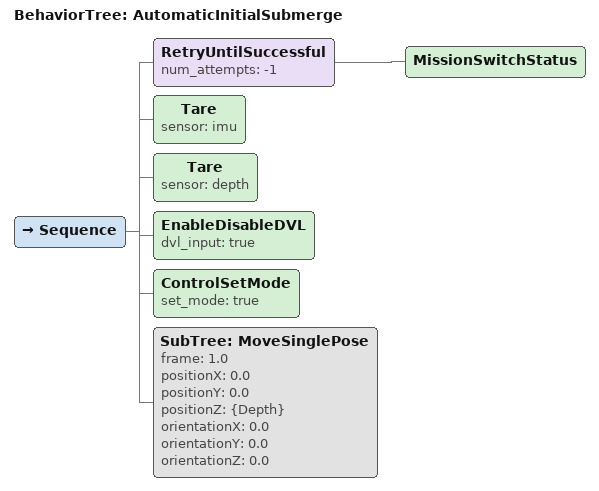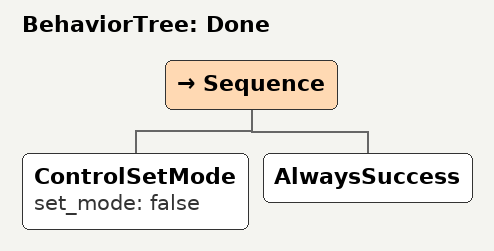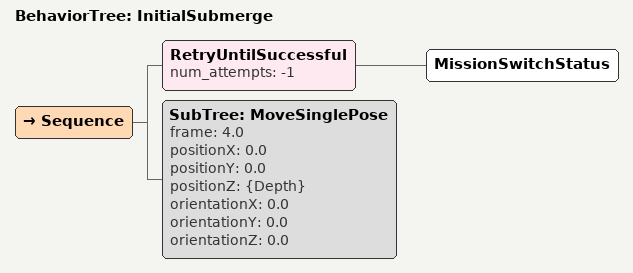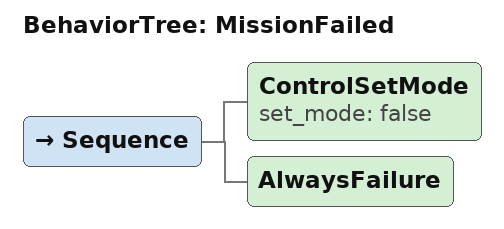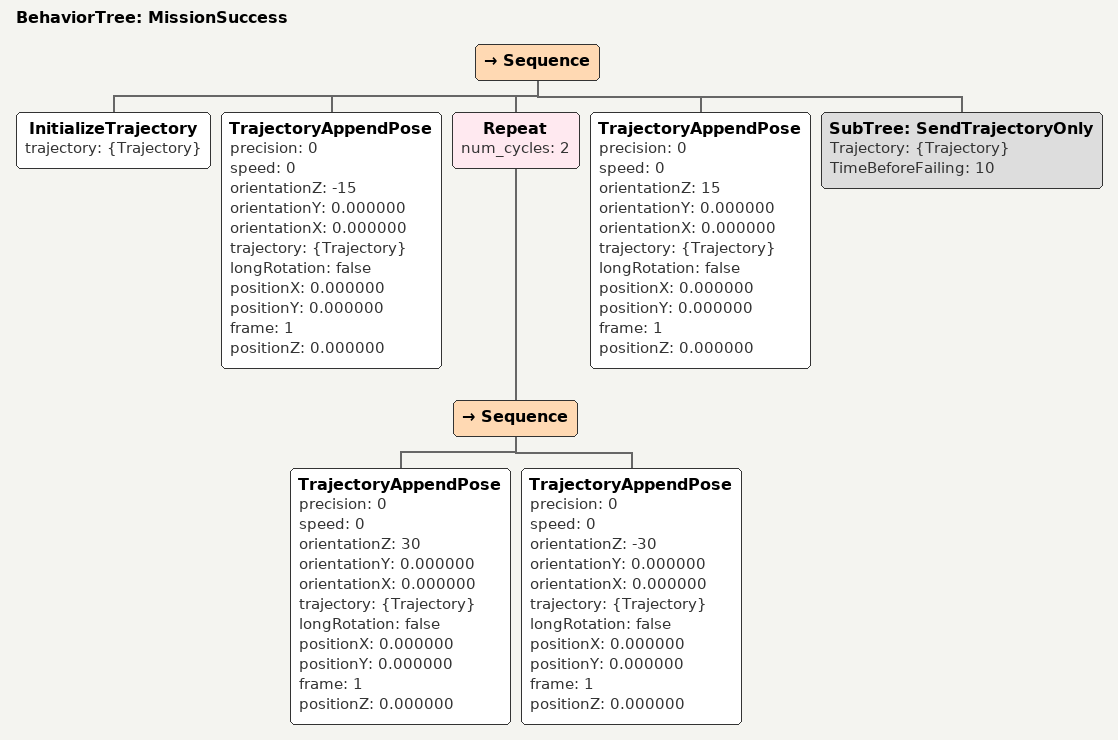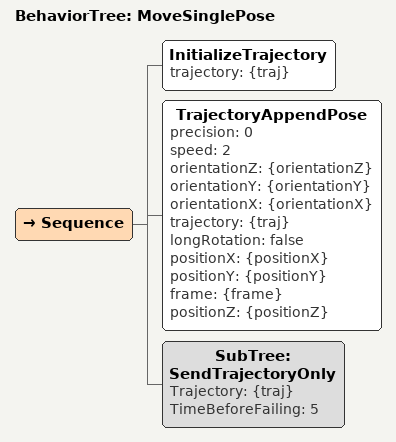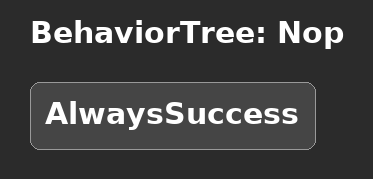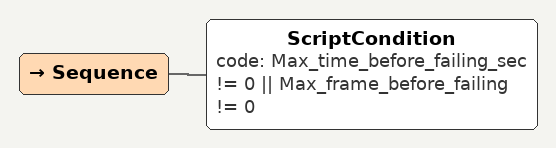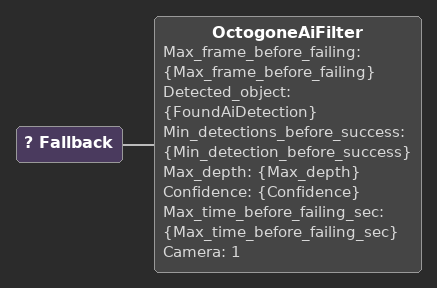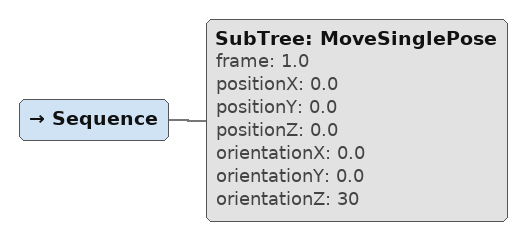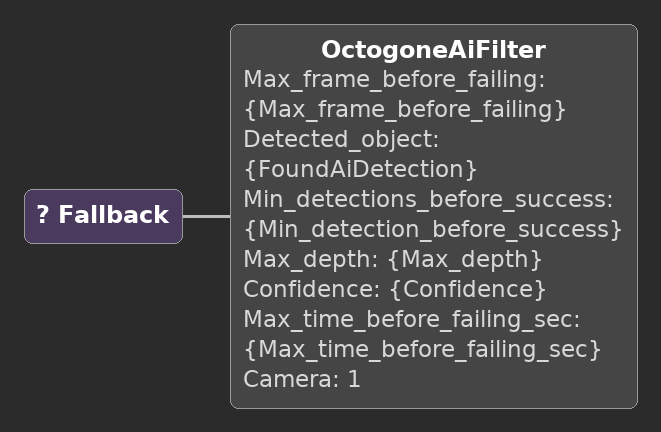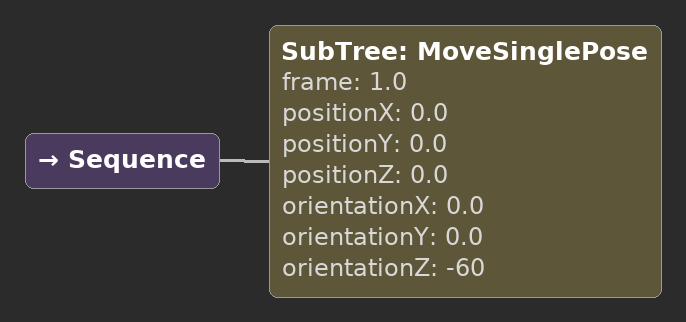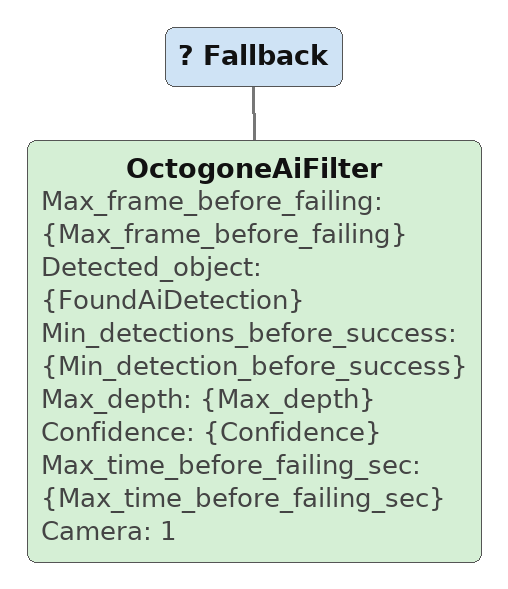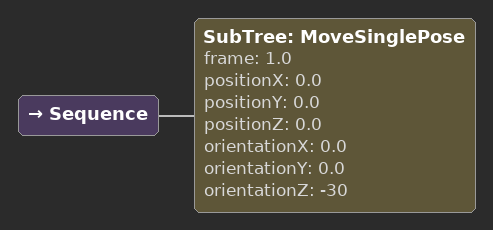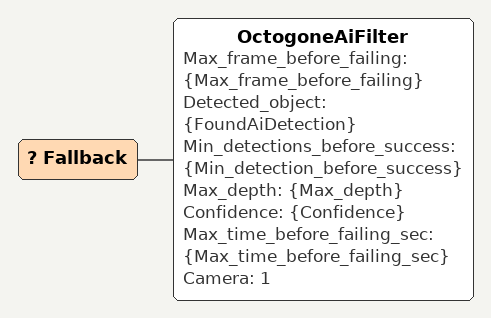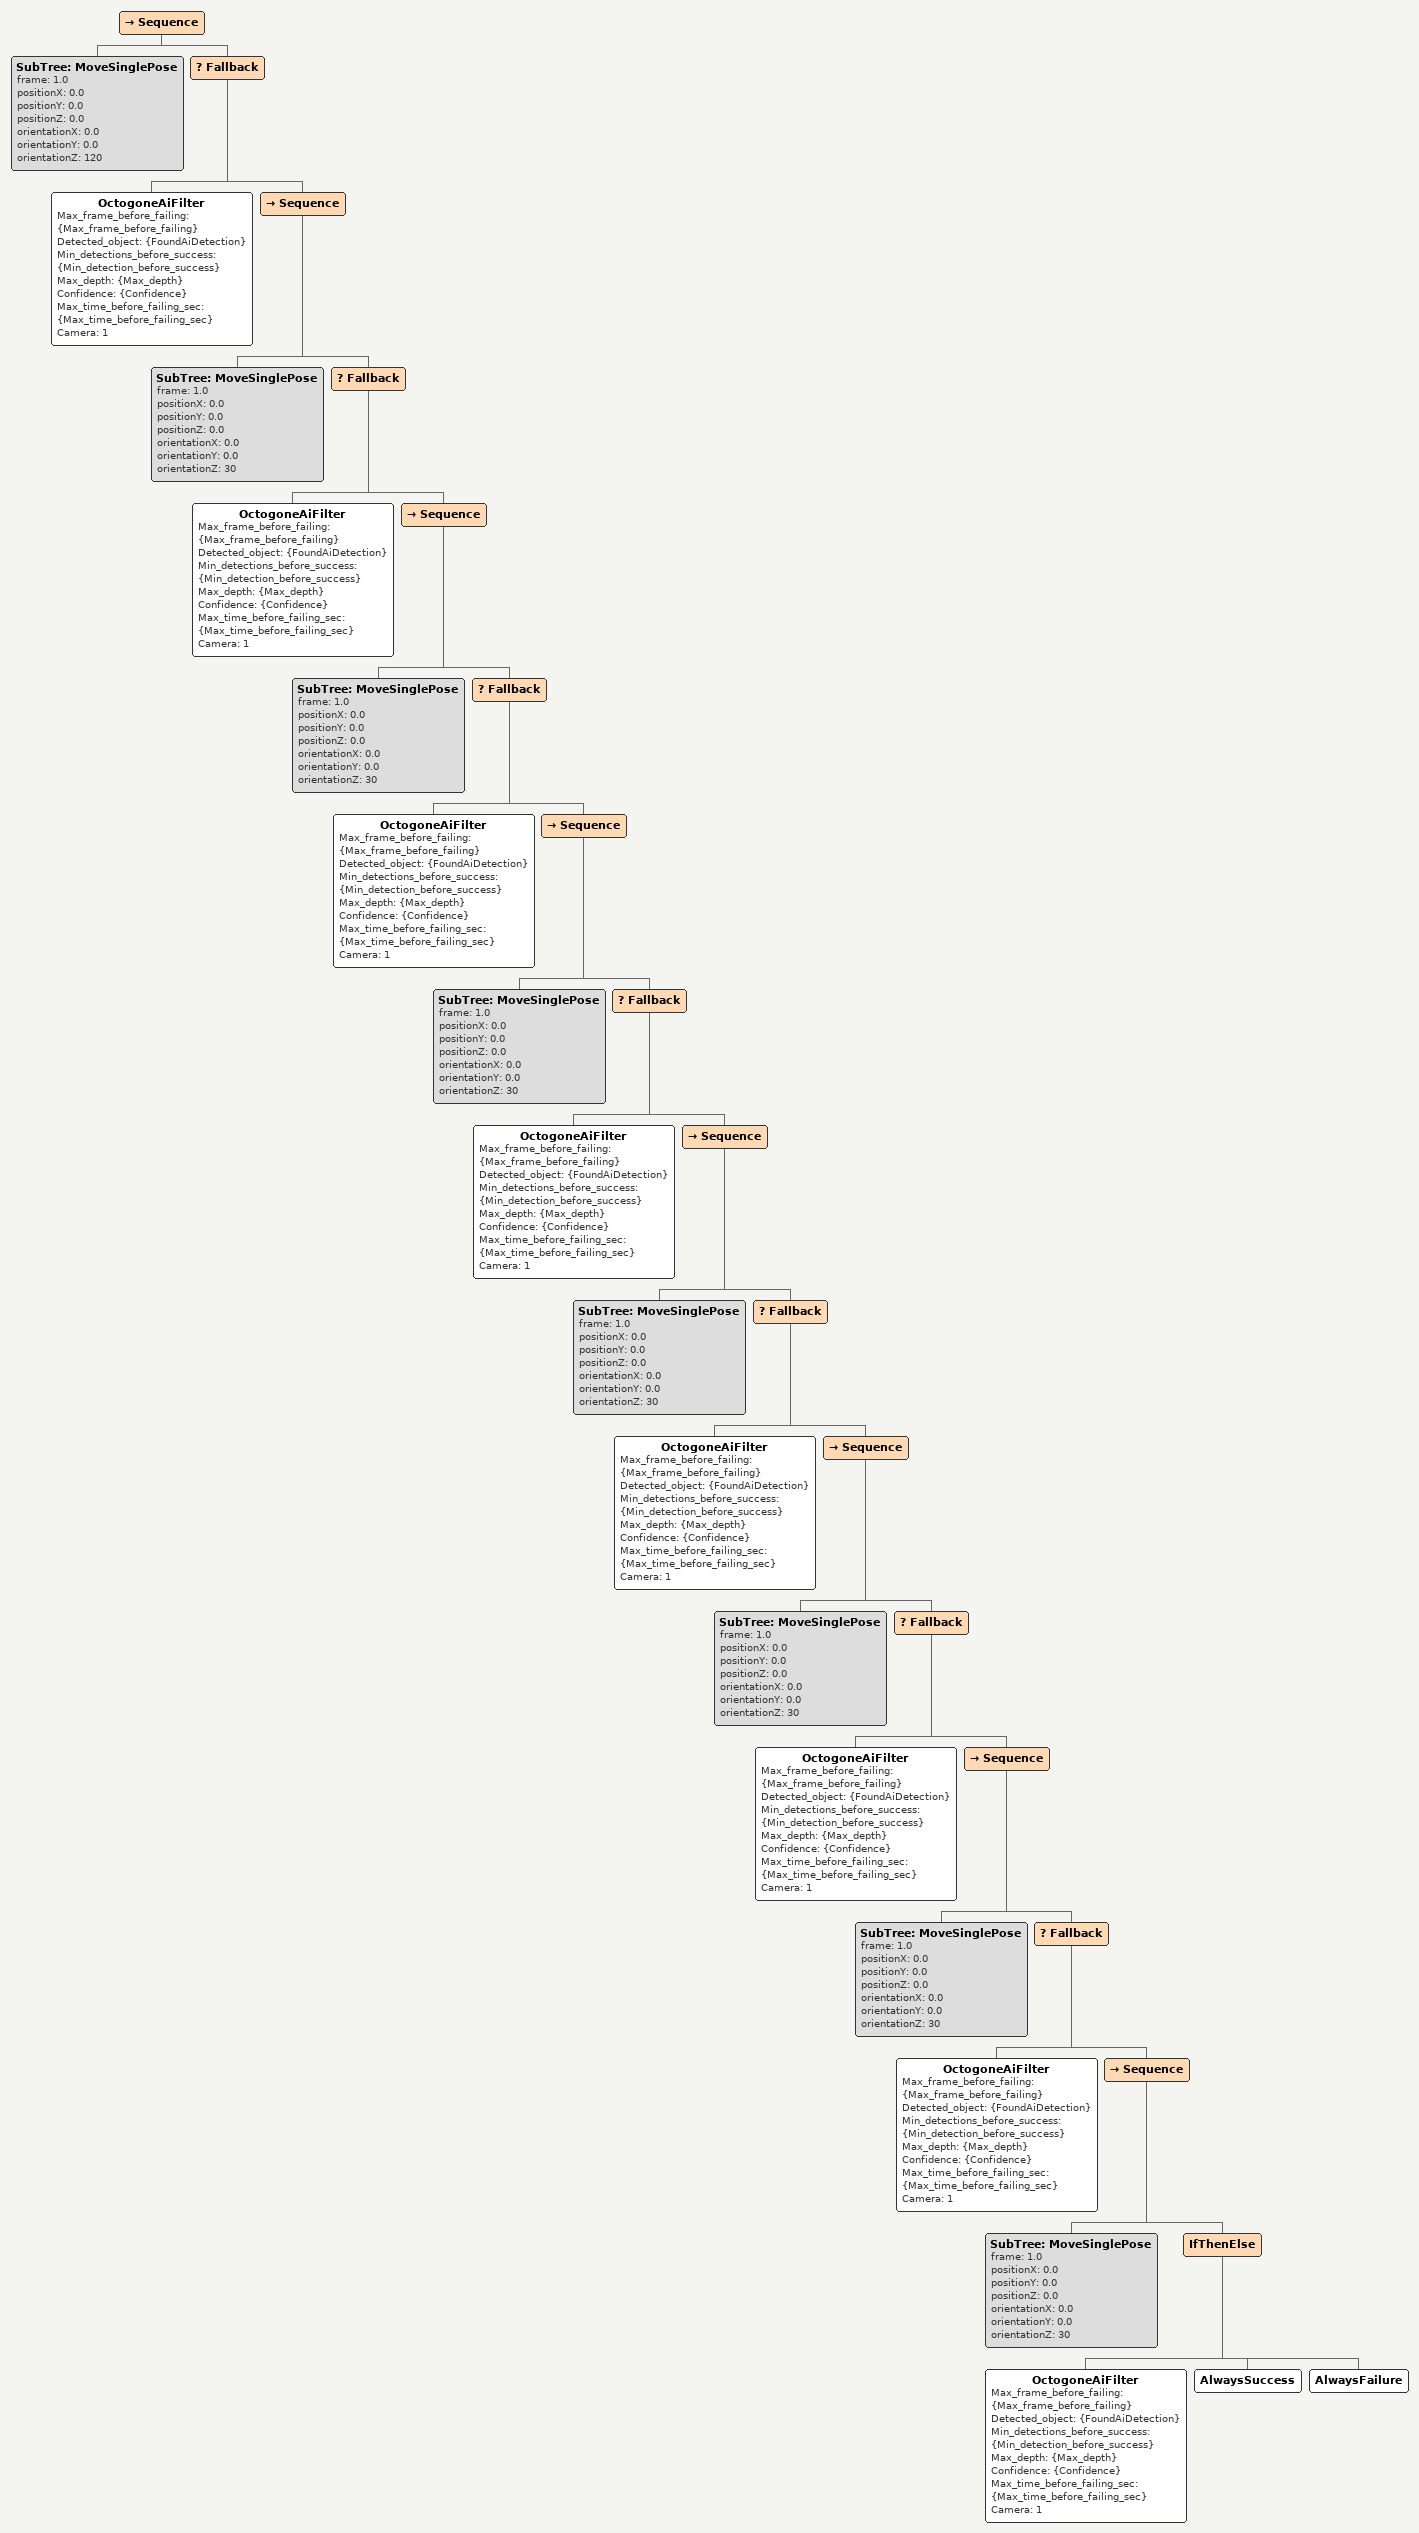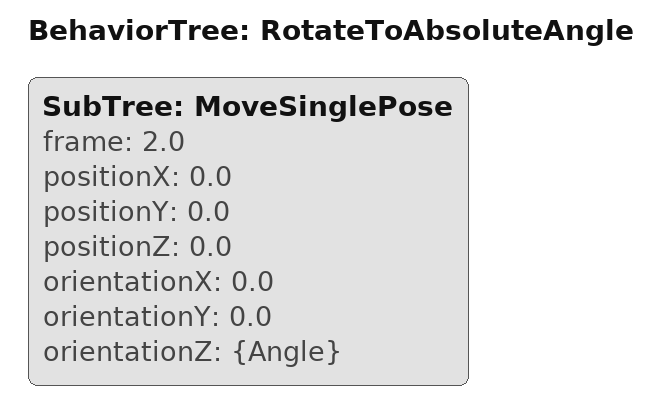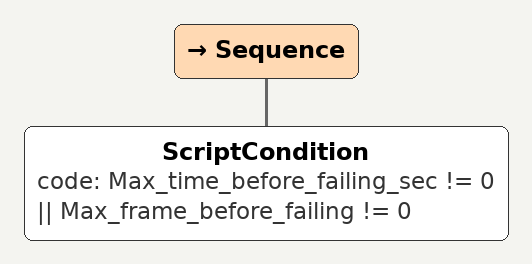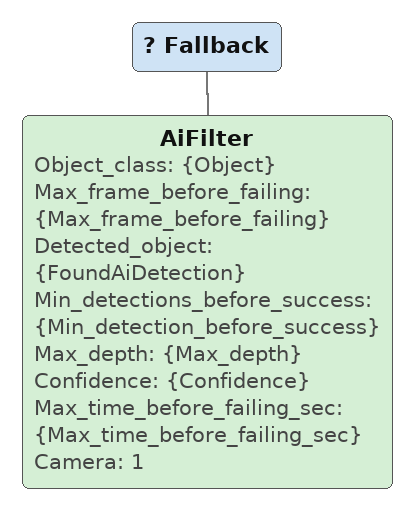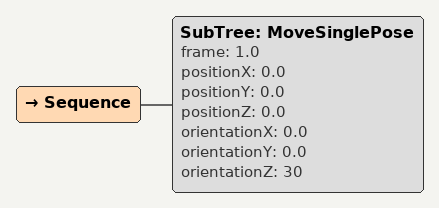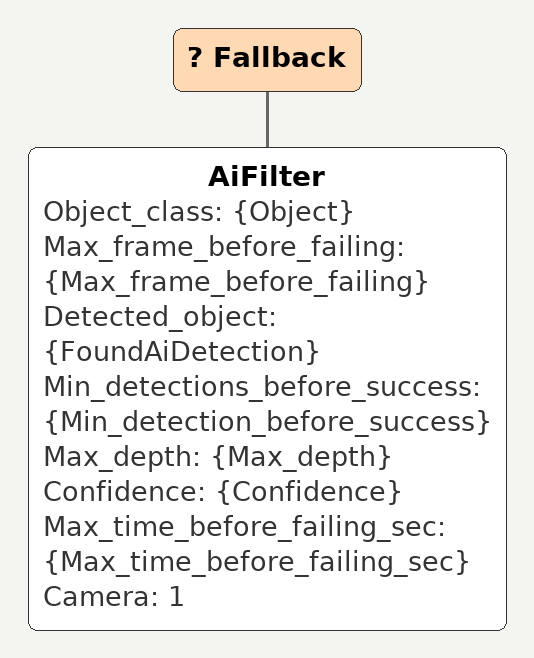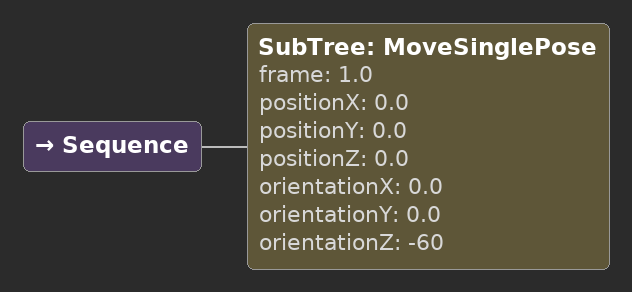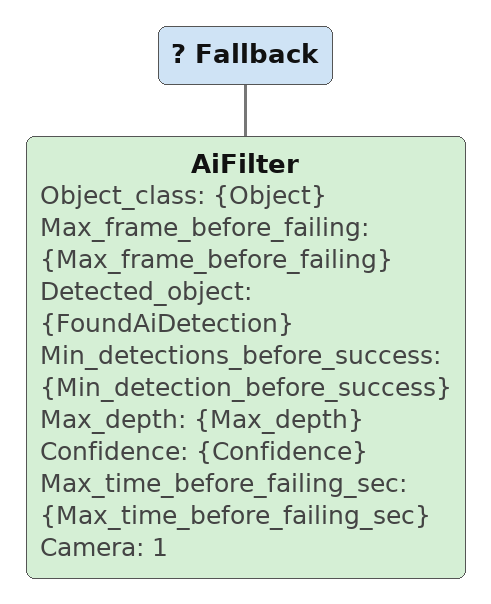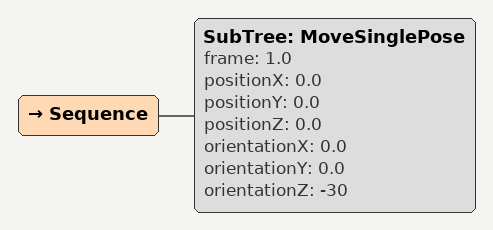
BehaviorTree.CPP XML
<BehaviorTree ID="AutomaticInitialSubmerge">
  <Sequence>
    <RetryUntilSuccessful num_attempts="-1">
      <MissionSwitchStatus/>
    </RetryUntilSuccessful>
    <Tare sensor="imu"/>
    <Tare sensor="depth"/>
    <EnableDisableDVL dvl_input="true"/>
    <ControlSetMode set_mode="true"/>
    <SubTree ID="MoveSinglePose" frame="1.0" positionX="0.0" positionY="0.0" positionZ="{Depth}" orientationX="0.0" orientationY="0.0" orientationZ="0.0"/>
  </Sequence>
</BehaviorTree>

<BehaviorTree ID="Done">
  <Sequence>
    <ControlSetMode set_mode="false"/>
    <AlwaysSuccess/>
  </Sequence>
</BehaviorTree>

<BehaviorTree ID="InitialSubmerge">
  <Sequence>
    <RetryUntilSuccessful num_attempts="-1">
      <MissionSwitchStatus/>
    </RetryUntilSuccessful>
    <SubTree ID="MoveSinglePose" frame="4.0" positionX="0.0" positionY="0.0" positionZ="{Depth}" orientationX="0.0" orientationY="0.0" orientationZ="0.0"/>
  </Sequence>
</BehaviorTree>

<BehaviorTree ID="MissionFailed">
  <Sequence>
    <ControlSetMode set_mode="false"/>
    <AlwaysFailure/>
  </Sequence>
</BehaviorTree>

<BehaviorTree ID="MissionSuccess">
  <Sequence>
    <InitializeTrajectory trajectory="{Trajectory}"/>
    <TrajectoryAppendPose precision="0" speed="0" orientationZ="-15" orientationY="0.000000" orientationX="0.000000" trajectory="{Trajectory}" longRotation="false" positionX="0.000000" positionY="0.000000" frame="1" positionZ="0.000000"/>
    <Repeat num_cycles="2">
      <Sequence>
        <TrajectoryAppendPose precision="0" speed="0" orientationZ="30" orientationY="0.000000" orientationX="0.000000" trajectory="{Trajectory}" longRotation="false" positionX="0.000000" positionY="0.000000" frame="1" positionZ="0.000000"/>
        <TrajectoryAppendPose precision="0" speed="0" orientationZ="-30" orientationY="0.000000" orientationX="0.000000" trajectory="{Trajectory}" longRotation="false" positionX="0.000000" positionY="0.000000" frame="1" positionZ="0.000000"/>
      </Sequence>
    </Repeat>
    <TrajectoryAppendPose precision="0" speed="0" orientationZ="15" orientationY="0.000000" orientationX="0.000000" trajectory="{Trajectory}" longRotation="false" positionX="0.000000" positionY="0.000000" frame="1" positionZ="0.000000"/>
    <SubTree ID="SendTrajectoryOnly" Trajectory="{Trajectory}" TimeBeforeFailing="10"/>
  </Sequence>
</BehaviorTree>

<BehaviorTree ID="MoveSinglePose">
  <Sequence>
    <InitializeTrajectory trajectory="{traj}"/>
    <TrajectoryAppendPose precision="0" speed="2" orientationZ="{orientationZ}" orientationY="{orientationY}" orientationX="{orientationX}" trajectory="{traj}" longRotation="false" positionX="{positionX}" positionY="{positionY}" frame="{frame}" positionZ="{positionZ}"/>
    <SubTree ID="SendTrajectoryOnly" Trajectory="{traj}" TimeBeforeFailing="5"/>
  </Sequence>
</BehaviorTree>

<BehaviorTree ID="Nop">
  <AlwaysSuccess/>
</BehaviorTree>

<Sequence>
  <ScriptCondition code="Max_time_before_failing_sec != 0 || Max_frame_before_failing != 0"/>
</Sequence>

<Fallback>
  <OctogoneAiFilter Max_frame_before_failing="{Max_frame_before_failing}" Detected_object="{FoundAiDetection}" Min_detections_before_success="{Min_detection_before_success}" Max_depth="{Max_depth}" Confidence="{Confidence}" Max_time_before_failing_sec="{Max_time_before_failing_sec}" Camera="1"/>
</Fallback>

<Sequence>
  <SubTree ID="MoveSinglePose" frame="1.0" positionX="0.0" positionY="0.0" positionZ="0.0" orientationX="0.0" orientationY="0.0" orientationZ="30"/>
</Sequence>

<Fallback>
  <OctogoneAiFilter Max_frame_before_failing="{Max_frame_before_failing}" Detected_object="{FoundAiDetection}" Min_detections_before_success="{Min_detection_before_success}" Max_depth="{Max_depth}" Confidence="{Confidence}" Max_time_before_failing_sec="{Max_time_before_failing_sec}" Camera="1"/>
</Fallback>

<Sequence>
  <SubTree ID="MoveSinglePose" frame="1.0" positionX="0.0" positionY="0.0" positionZ="0.0" orientationX="0.0" orientationY="0.0" orientationZ="-60"/>
</Sequence>

<Fallback>
  <OctogoneAiFilter Max_frame_before_failing="{Max_frame_before_failing}" Detected_object="{FoundAiDetection}" Min_detections_before_success="{Min_detection_before_success}" Max_depth="{Max_depth}" Confidence="{Confidence}" Max_time_before_failing_sec="{Max_time_before_failing_sec}" Camera="1"/>
</Fallback>

<Sequence>
  <SubTree ID="MoveSinglePose" frame="1.0" positionX="0.0" positionY="0.0" positionZ="0.0" orientationX="0.0" orientationY="0.0" orientationZ="-30"/>
</Sequence>

<Fallback>
  <OctogoneAiFilter Max_frame_before_failing="{Max_frame_before_failing}" Detected_object="{FoundAiDetection}" Min_detections_before_success="{Min_detection_before_success}" Max_depth="{Max_depth}" Confidence="{Confidence}" Max_time_before_failing_sec="{Max_time_before_failing_sec}" Camera="1"/>
</Fallback>

<Sequence>
  <SubTree ID="MoveSinglePose" frame="1.0" positionX="0.0" positionY="0.0" positionZ="0.0" orientationX="0.0" orientationY="0.0" orientationZ="120"/>
  <Fallback>
    <OctogoneAiFilter Max_frame_before_failing="{Max_frame_before_failing}" Detected_object="{FoundAiDetection}" Min_detections_before_success="{Min_detection_before_success}" Max_depth="{Max_depth}" Confidence="{Confidence}" Max_time_before_failing_sec="{Max_time_before_failing_sec}" Camera="1"/>
    <Sequence>
      <SubTree ID="MoveSinglePose" frame="1.0" positionX="0.0" positionY="0.0" positionZ="0.0" orientationX="0.0" orientationY="0.0" orientationZ="30"/>
      <Fallback>
        <OctogoneAiFilter Max_frame_before_failing="{Max_frame_before_failing}" Detected_object="{FoundAiDetection}" Min_detections_before_success="{Min_detection_before_success}" Max_depth="{Max_depth}" Confidence="{Confidence}" Max_time_before_failing_sec="{Max_time_before_failing_sec}" Camera="1"/>
        <Sequence>
          <SubTree ID="MoveSinglePose" frame="1.0" positionX="0.0" positionY="0.0" positionZ="0.0" orientationX="0.0" orientationY="0.0" orientationZ="30"/>
          <Fallback>
            <OctogoneAiFilter Max_frame_before_failing="{Max_frame_before_failing}" Detected_object="{FoundAiDetection}" Min_detections_before_success="{Min_detection_before_success}" Max_depth="{Max_depth}" Confidence="{Confidence}" Max_time_before_failing_sec="{Max_time_before_failing_sec}" Camera="1"/>
            <Sequence>
              <SubTree ID="MoveSinglePose" frame="1.0" positionX="0.0" positionY="0.0" positionZ="0.0" orientationX="0.0" orientationY="0.0" orientationZ="30"/>
              <Fallback>
                <OctogoneAiFilter Max_frame_before_failing="{Max_frame_before_failing}" Detected_object="{FoundAiDetection}" Min_detections_before_success="{Min_detection_before_success}" Max_depth="{Max_depth}" Confidence="{Confidence}" Max_time_before_failing_sec="{Max_time_before_failing_sec}" Camera="1"/>
                <Sequence>
                  <SubTree ID="MoveSinglePose" frame="1.0" positionX="0.0" positionY="0.0" positionZ="0.0" orientationX="0.0" orientationY="0.0" orientationZ="30"/>
                  <Fallback>
                    <OctogoneAiFilter Max_frame_before_failing="{Max_frame_before_failing}" Detected_object="{FoundAiDetection}" Min_detections_before_success="{Min_detection_before_success}" Max_depth="{Max_depth}" Confidence="{Confidence}" Max_time_before_failing_sec="{Max_time_before_failing_sec}" Camera="1"/>
                    <Sequence>
                      <SubTree ID="MoveSinglePose" frame="1.0" positionX="0.0" positionY="0.0" positionZ="0.0" orientationX="0.0" orientationY="0.0" orientationZ="30"/>
                      <Fallback>
                        <OctogoneAiFilter Max_frame_before_failing="{Max_frame_before_failing}" Detected_object="{FoundAiDetection}" Min_detections_before_success="{Min_detection_before_success}" Max_depth="{Max_depth}" Confidence="{Confidence}" Max_time_before_failing_sec="{Max_time_before_failing_sec}" Camera="1"/>
                        <Sequence>
                          <SubTree ID="MoveSinglePose" frame="1.0" positionX="0.0" positionY="0.0" positionZ="0.0" orientationX="0.0" orientationY="0.0" orientationZ="30"/>
                          <Fallback>
                            <OctogoneAiFilter Max_frame_before_failing="{Max_frame_before_failing}" Detected_object="{FoundAiDetection}" Min_detections_before_success="{Min_detection_before_success}" Max_depth="{Max_depth}" Confidence="{Confidence}" Max_time_before_failing_sec="{Max_time_before_failing_sec}" Camera="1"/>
                            <Sequence>
                              <SubTree ID="MoveSinglePose" frame="1.0" positionX="0.0" positionY="0.0" positionZ="0.0" orientationX="0.0" orientationY="0.0" orientationZ="30"/>
                              <IfThenElse>
                                <OctogoneAiFilter Max_frame_before_failing="{Max_frame_before_failing}" Detected_object="{FoundAiDetection}" Min_detections_before_success="{Min_detection_before_success}" Max_depth="{Max_depth}" Confidence="{Confidence}" Max_time_before_failing_sec="{Max_time_before_failing_sec}" Camera="1"/>
                                <AlwaysSuccess/>
                                <AlwaysFailure/>
                              </IfThenElse>
                            </Sequence>
                          </Fallback>
                        </Sequence>
                      </Fallback>
                    </Sequence>
                  </Fallback>
                </Sequence>
              </Fallback>
            </Sequence>
          </Fallback>
        </Sequence>
      </Fallback>
    </Sequence>
  </Fallback>
</Sequence>

<BehaviorTree ID="RotateToAbsoluteAngle">
  <SubTree ID="MoveSinglePose" frame="2.0" positionX="0.0" positionY="0.0" positionZ="0.0" orientationX="0.0" orientationY="0.0" orientationZ="{Angle}"/>
</BehaviorTree>

<Sequence>
  <ScriptCondition code="Max_time_before_failing_sec != 0 || Max_frame_before_failing != 0"/>
</Sequence>

<Fallback>
  <AiFilter Object_class="{Object}" Max_frame_before_failing="{Max_frame_before_failing}" Detected_object="{FoundAiDetection}" Min_detections_before_success="{Min_detection_before_success}" Max_depth="{Max_depth}" Confidence="{Confidence}" Max_time_before_failing_sec="{Max_time_before_failing_sec}" Camera="1"/>
</Fallback>

<Sequence>
  <SubTree ID="MoveSinglePose" frame="1.0" positionX="0.0" positionY="0.0" positionZ="0.0" orientationX="0.0" orientationY="0.0" orientationZ="30"/>
</Sequence>

<Fallback>
  <AiFilter Object_class="{Object}" Max_frame_before_failing="{Max_frame_before_failing}" Detected_object="{FoundAiDetection}" Min_detections_before_success="{Min_detection_before_success}" Max_depth="{Max_depth}" Confidence="{Confidence}" Max_time_before_failing_sec="{Max_time_before_failing_sec}" Camera="1"/>
</Fallback>

<Sequence>
  <SubTree ID="MoveSinglePose" frame="1.0" positionX="0.0" positionY="0.0" positionZ="0.0" orientationX="0.0" orientationY="0.0" orientationZ="-60"/>
</Sequence>

<Fallback>
  <AiFilter Object_class="{Object}" Max_frame_before_failing="{Max_frame_before_failing}" Detected_object="{FoundAiDetection}" Min_detections_before_success="{Min_detection_before_success}" Max_depth="{Max_depth}" Confidence="{Confidence}" Max_time_before_failing_sec="{Max_time_before_failing_sec}" Camera="1"/>
</Fallback>

<Sequence>
  <SubTree ID="MoveSinglePose" frame="1.0" positionX="0.0" positionY="0.0" positionZ="0.0" orientationX="0.0" orientationY="0.0" orientationZ="-30"/>
</Sequence>
